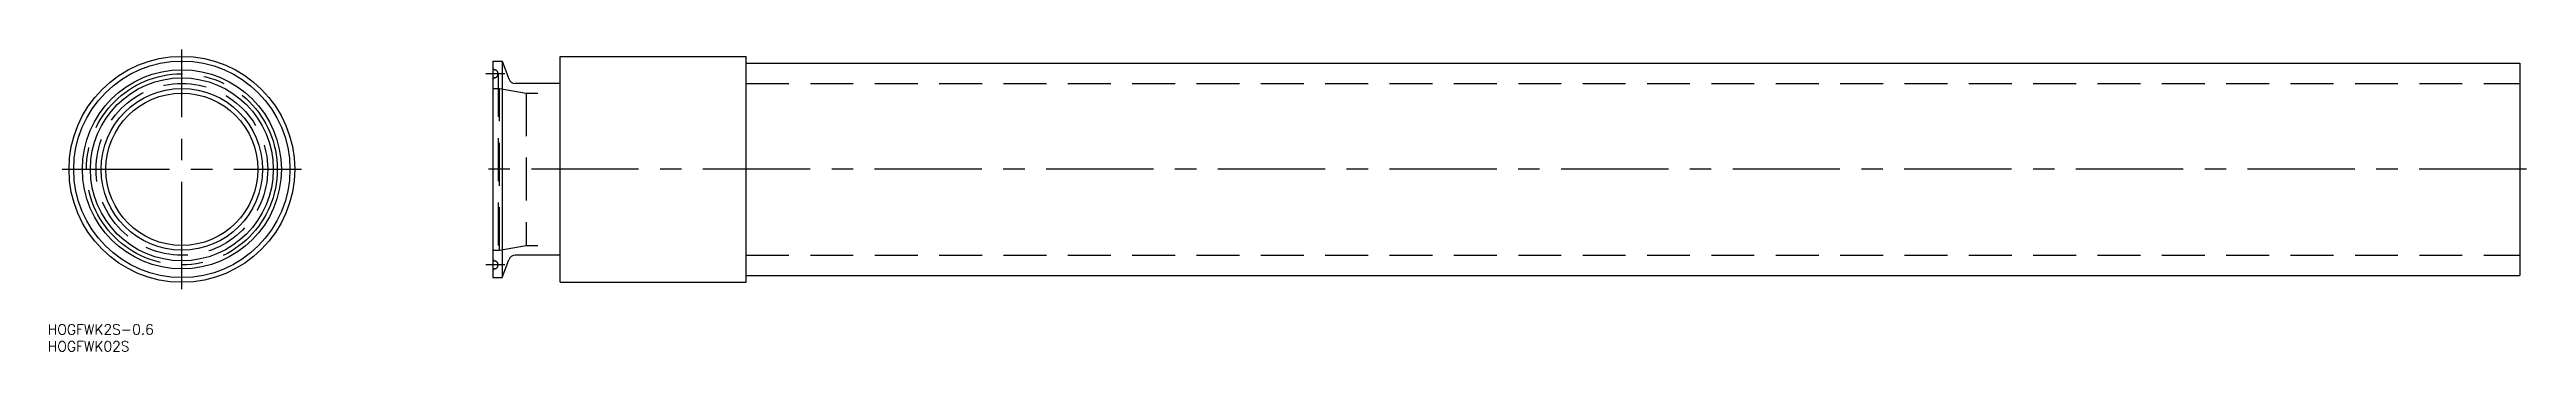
# Model space of a CAD drawing. Extents: x -39 to 694, y -54 to 35.
import ezdxf

# ---------------------------------------------------------------- set-up
doc = ezdxf.new("R2010")
doc.units = 0
doc.linetypes.add('CENTER', pattern=[50.8, 31.75, -6.35, 6.35, -6.35])
doc.linetypes.add('DASHED', pattern=[19.05, 12.7, -6.35])
doc.layers.get('0').update_dxf_attribs({"linetype": 'CONTINUOUS'})
doc.layers.add('CENTER', color=1, linetype='CONTINUOUS')
doc.styles.get("Standard").update_dxf_attribs({"font": 'txt.shx', "height": 3, "bigfont": 'bigfont.shx'})

msp = doc.modelspace()

# ---------------------------------------------------------------- linework, layer by layer
at = {"color": 7, "linetype": 'CONTINUOUS'}
for p, q in [((92, 32), (92, -32)), ((92, 32), (94.85, 32)), ((94.85, 32), (94.85, -32)), ((94.85, 32), (96.77, 26.72)), ((112, -33.4), (112, 33.4)), ((112, 33.4), (167, 33.4)), ((167, -33.4), (167, 33.4)), ((167, 31.4), (692, 31.4)), ((692, 31.4), (692, -31.4)), ((112, 25.4), (98.65, 25.4)), ((94.85, -32), (96.77, -26.72)), ((112, -25.4), (98.65, -25.4)), ((92, -32), (94.85, -32)), ((112, -33.4), (167, -33.4)), ((167, -31.4), (692, -31.4))]:
    msp.add_line(p, q, dxfattribs=at)
at = {"color": 3, "linetype": 'DASHED'}
for p, q in [((92, 23.9), (94, 23.9)), ((93.6, 28.25), (93.6, -28.25)), ((94, 23.9), (101.94, 22.5)), ((94, -23.9), (94, 23.9)), ((101.94, 22.5), (105.33, 22.5)), ((101.94, 22.5), (101.94, -22.5)), ((167, 25.4), (692, 25.4)), ((92, -23.9), (94, -23.9)), ((94, -23.9), (101.94, -22.5)), ((101.94, -22.5), (105.33, -22.5)), ((167, -25.4), (692, -25.4))]:
    msp.add_line(p, q, dxfattribs=at)
at = {"color": 7, "linetype": 'CONTINUOUS'}
for radius in [33.4, 32, 29.45, 27.05, 23.9, 22.5]:
    msp.add_circle((0, 0), radius, dxfattribs=at)
at = {"color": 3, "linetype": 'DASHED'}
msp.add_circle((0, 0), 25.4, dxfattribs=at)
for centre, radius, start, end in [((92.8, 30.21), 0.8, 180, 258.46304), ((92.4, 28.25), 1.2, 281.53696, 78.46304), ((92.8, 26.29), 0.8, 101.53696, 180), ((92.8, -26.29), 0.8, 180, 258.46304), ((92.4, -28.25), 1.2, 281.53696, 78.46304), ((92.8, -30.21), 0.8, 101.53696, 180)]:
    msp.add_arc(centre, radius, start, end, dxfattribs=at)
at = {"color": 7, "linetype": 'CONTINUOUS'}
for centre, start, end in [((98.65, 27.4), 200, 270), ((98.65, -27.4), 90, 160)]:
    msp.add_arc(centre, 2, start, end, dxfattribs=at)
at = {"layer": 'CENTER', "color": 1, "linetype": 'CENTER'}
for p, q in [((0, -35.4), (0, 35.4)), ((95.6, 28.25), (90, 28.25)), ((-35.4, 0), (35.4, 0)), ((694, 0), (90, 0)), ((95.6, -28.25), (90, -28.25))]:
    msp.add_line(p, q, dxfattribs=at)
msp.add_circle((0, 0), 28.25, dxfattribs=at)

# ---------------------------------------------------------------- texts
at = {"color": 7, "linetype": 'CONTINUOUS'}
for s, p in [('HOGFWK2S-0.6', (-39.68, -48.83)), ('HOGFWK02S', (-39.68, -53.83))]:
    msp.add_text(s, height=3, dxfattribs=at).set_placement(p)

doc.saveas('drawing.dxf')
